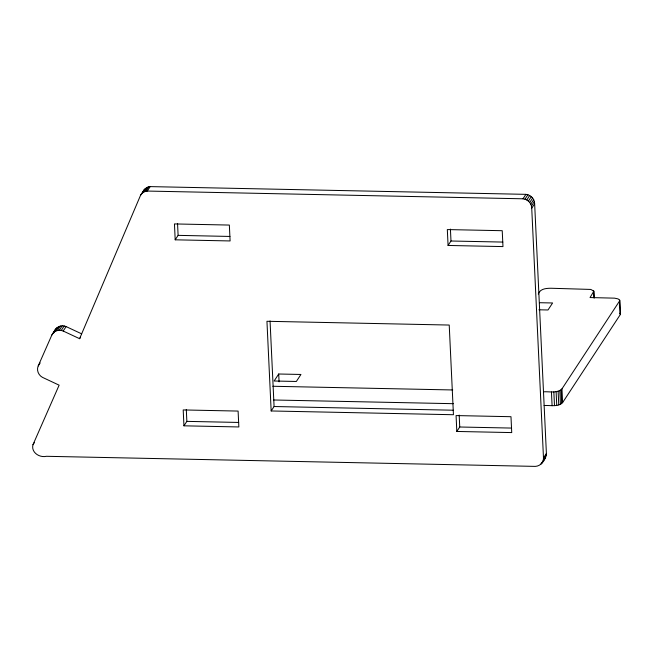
<?xml version="1.0" encoding="UTF-8"?>
<svg xmlns="http://www.w3.org/2000/svg" width="653" height="653" viewBox="0 0 653 653"><rect width="100%" height="100%" fill="white"/><g stroke="black" fill="none" stroke-linecap="round" stroke-linejoin="round"><path stroke-width="0.98" d="M541.851 463.206L543.345 459.867L543.484 457.933L531.73 208.176C531.779 203.385 527.722 199.173 522.988 198.798L147.268 191.06C144.55 191.272 141.93 192.839 140.583 195.223L79.601 338.695L63.202 331.03C59.113 329.161 53.677 330.802 51.84 335.046L38.209 365.949C36.307 370.129 38.494 375.255 42.445 377.344L59.129 385.172L32.96 444.758C30.911 452.423 39.515 457.973 46.445 456.3L535.289 466.389C541.623 466.111 545.794 459.206 546.398 453.484L534.644 203.728C534.701 198.936 530.636 194.725 525.91 194.349L150.19 186.611C146.321 186.831 143.203 189.917 142.305 193.59M544.088 405.546C549.948 405.072 557.94 407.341 562.608 402.591L620.277 314.615L619.705 300.151L618.073 298.903L614.53 298.152L590.034 297.556L593.871 291.173L590.818 289.434L551.083 288.251C546.3 288.275 540.104 288.642 538.268 294.054M620.277 314.615L619.705 300.151M53.554 333.324C54.721 327.806 60.835 324.051 66.116 326.582L81.609 333.822M140.583 195.223L144.256 189.648M142.272 193.117L145.186 188.668M144.558 191.696L147.472 187.248M145.872 191.272L148.786 186.823M51.84 335.046L55.734 328.957M54.117 332.083L57.031 327.635M147.268 191.06L150.19 186.611M55.676 331.095L58.599 326.647M57.431 330.483L60.354 326.035M59.317 330.247L62.231 325.798M61.26 330.426L64.182 325.978M38.209 365.949L40.151 362.986M63.202 331.03L66.116 326.582M79.601 338.695L80.572 337.217M32.96 444.758L34.421 442.53M175.192 239.814L174.449 223.93L229.35 225.065L230.101 240.949L175.192 239.814L178.106 235.366L177.551 223.457M183.942 425.821L183.199 409.937L238.1 411.072L238.851 426.956L183.942 425.821L186.864 421.373L186.301 409.455M278.709 374.006L274.121 381.009L296.348 381.466L300.943 374.463L278.709 374.006L279.084 381.85M271.158 410.966L266.946 321.284L449.223 325.047L453.443 414.728L271.158 410.966L274.08 406.517L270.048 320.909M448.072 245.455L447.321 229.57L502.23 230.705L502.973 246.589L448.072 245.455L450.986 241.006L450.423 229.089M522.988 198.798L525.91 194.349M524.963 199.181L527.885 194.733M526.783 199.949L529.697 195.5M528.399 201.059L531.313 196.61M529.746 202.454L532.66 198.006M530.783 204.087L533.705 199.638M531.46 205.915L534.374 201.467M531.73 208.176L534.644 203.728M456.822 431.453L456.072 415.569L510.981 416.704L511.732 432.588L456.822 431.453L459.736 427.005L459.181 415.096M543.443 391.824C549.304 391.351 557.295 393.62 561.964 388.87L619.632 300.894M543.484 457.933L546.398 453.484M543.345 459.867L546.267 455.419M540.586 464.512L542.039 462.291M542.79 461.647L545.704 457.198M543.5 460.063L544.765 458.757M539.46 302.706L552.601 302.976L548.006 309.979L538.913 309.791M272.832 386.266L452.725 389.963M273.485 399.987L453.37 403.685M178.106 235.366L229.962 236.443M450.986 241.006L502.843 242.075M274.08 406.517L453.304 410.215M186.864 421.373L238.712 422.442M459.736 427.005L511.593 428.074M619.811 313.203L620.35 313.881M619.395 304.38L619.534 307.326M593.871 291.173L594.189 298.029M593.732 291.915L594.01 297.792M593.381 290.487L593.471 292.454M561.964 388.87L562.608 402.591M561.033 389.963L561.678 403.685M559.801 390.633L560.445 404.354M558.119 391.188L558.772 404.909M556.103 391.62L556.748 405.342M553.842 391.89L554.495 405.611M551.442 391.988L552.095 405.709"/></g></svg>
